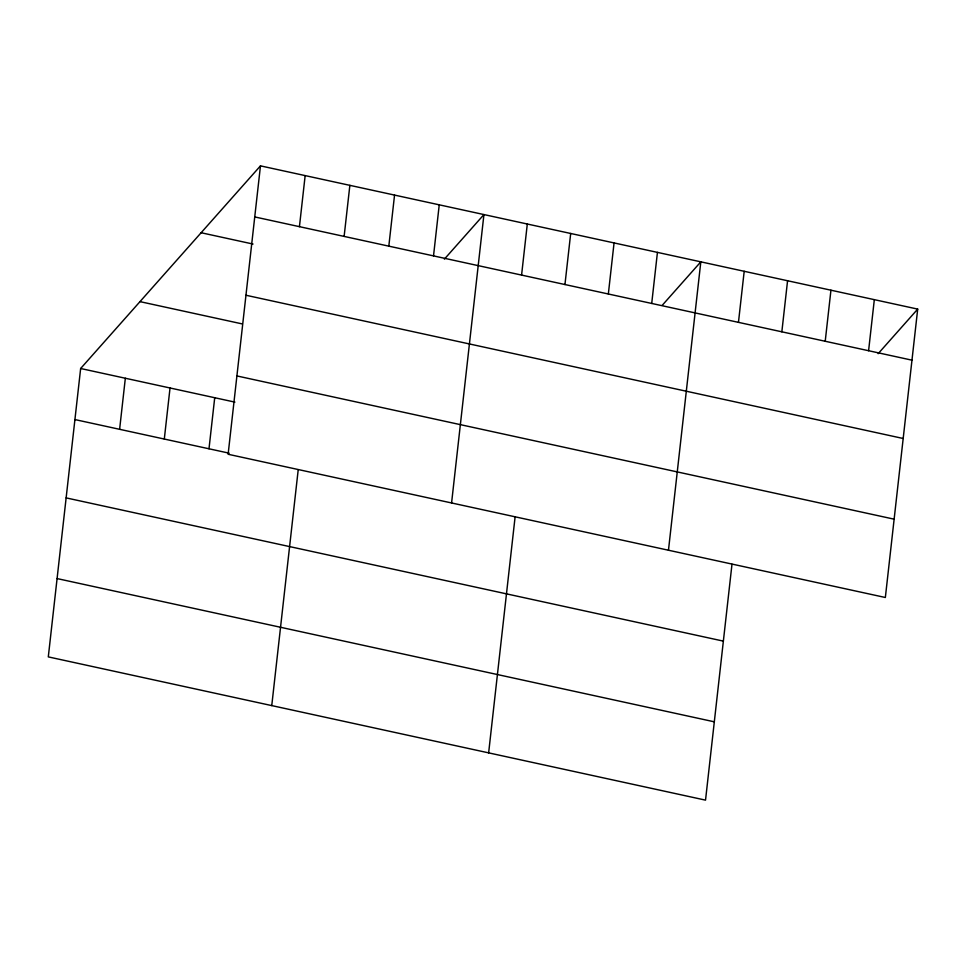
<?xml version="1.0" encoding="UTF-8"?>
<svg xmlns="http://www.w3.org/2000/svg" width="966" height="966" viewBox="0 0 966 966"><rect width="100%" height="100%" fill="white"/><g stroke="black" fill="none" stroke-linecap="round" stroke-linejoin="round"><path stroke-width="1.45" d="M260.47 165.862L228.121 454.262L885.351 597.495L917.7 309.108L260.47 165.862L80.649 368.505L48.3 656.892L705.53 800.138L731.987 564.253M119.615 429.302L125.338 378.237M164.305 439.047L170.028 387.982M208.994 448.779L214.718 397.726M299.436 226.672L305.159 175.607M271.76 705.591L298.216 469.718M344.125 236.404L349.861 185.351M388.815 246.149L394.551 195.084M433.517 255.893L439.24 204.828M451.581 502.96L483.93 214.573L444.372 259.142M521.58 275.081L527.303 224.027M488.639 752.864L515.095 516.991M564.953 284.535L570.689 233.47M608.339 293.99L614.062 242.925M651.712 303.445L657.435 252.38M668.472 550.234L700.821 261.834L662.241 305.304M738.459 322.354L744.194 271.289M781.844 331.809L787.568 280.744M825.218 341.264L830.941 290.198M868.591 350.718L874.327 299.653M878.142 353.689L917.7 309.108M254.746 216.927L911.976 360.173M201.133 232.734L253.032 244.048M245.956 295.246L903.186 438.492M139.985 301.634L242.345 323.936M236.911 375.943L894.142 519.177M80.649 368.505L234.907 402.122M74.925 419.57L229.184 453.187M66.135 497.888L723.365 641.122M57.091 578.574L714.309 721.819"/></g></svg>
